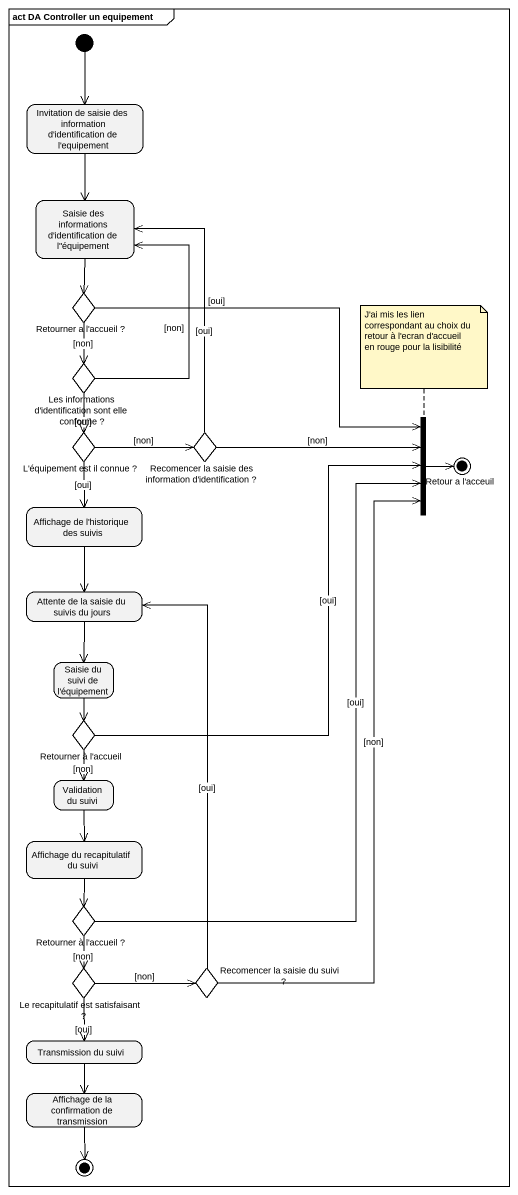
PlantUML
@startuml
mainframe act DA Controller un equipement
hide empty description
state "Invitation de saisie des information d'identification de l'equipement" as Invitation_de_saisie_des
state "Saisie des informations d'identification de l''équipement" as Saisie_des_informations_d
state "Retourner a l'accueil ?" as Retourner_a_l_accueil <<choice>>
state "Les informations d'identification sont elle conforme ?" as Les_informations_d <<choice>>
state fork1 <<join>>
state "L'équipement est il connue ?" as L_équipement_est_il_connue <<choice>>
state "Recomencer la saisie des information d'identification ?" as Recomencer_la_saisie_des <<choice>>
state "Retour a l'acceuil" as Retour_a_l_acceuil <<end>>
state "Affichage de l'historique des suivis" as Affichage_de_l_historique
state "Attente de la saisie du suivis du jours" as Attente_de_la_saisie_du
state "Saisie du suivi de l'équipement" as Saisie_du_suivi_de_l
state "Retourner à l'accueil" as Retourner_à_l_accueil <<choice>>
state "Validation du suivi" as Validation_du_suivi
state "Affichage du recapitulatif du suivi" as Affichage_du_recapitulatif
state "Retourner à l'accueil ?" as Retourner_à_l_accueil_2 <<choice>>
state "Le recapitulatif est satisfaisant ?" as Le_recapitulatif_est <<choice>>
state "Recomencer la saisie du suivi ?" as Recomencer_la_saisie_du <<choice>>
state "Transmission du suivi" as Transmission_du_suivi
state "Affichage de la confirmation de transmission" as Affichage_de_la
state final1 <<end>>
[*] --> Invitation_de_saisie_des
Invitation_de_saisie_des --> Saisie_des_informations_d
Saisie_des_informations_d --> Retourner_a_l_accueil
Retourner_a_l_accueil --> Les_informations_d : [non]
Retourner_a_l_accueil -right-> fork1 : [oui]
Les_informations_d -up-> Saisie_des_informations_d : [non]
Les_informations_d --> L_équipement_est_il_connue : [oui]
fork1 -right-> Retour_a_l_acceuil
L_équipement_est_il_connue -right-> Recomencer_la_saisie_des : [non]
L_équipement_est_il_connue --> Affichage_de_l_historique : [oui]
Recomencer_la_saisie_des -up-> Saisie_des_informations_d : [oui]
Recomencer_la_saisie_des -right-> fork1 : [non]
Affichage_de_l_historique --> Attente_de_la_saisie_du
Attente_de_la_saisie_du --> Saisie_du_suivi_de_l
Saisie_du_suivi_de_l --> Retourner_à_l_accueil
Retourner_à_l_accueil -up-> fork1 : [oui]
Retourner_à_l_accueil --> Validation_du_suivi : [non]
Validation_du_suivi --> Affichage_du_recapitulatif
Affichage_du_recapitulatif --> Retourner_à_l_accueil_2
Retourner_à_l_accueil_2 -up-> fork1 : [oui]
Retourner_à_l_accueil_2 --> Le_recapitulatif_est : [non]
Le_recapitulatif_est -right-> Recomencer_la_saisie_du : [non]
Le_recapitulatif_est --> Transmission_du_suivi : [oui]
Recomencer_la_saisie_du -up-> fork1 : [non]
Recomencer_la_saisie_du -up-> Attente_de_la_saisie_du : [oui]
Transmission_du_suivi --> Affichage_de_la
Affichage_de_la --> final1
note top of fork1 : J'ai mis les lien correspondant au choix du retour à l'ecran d'accueil en rouge pour la lisibilité
@enduml
